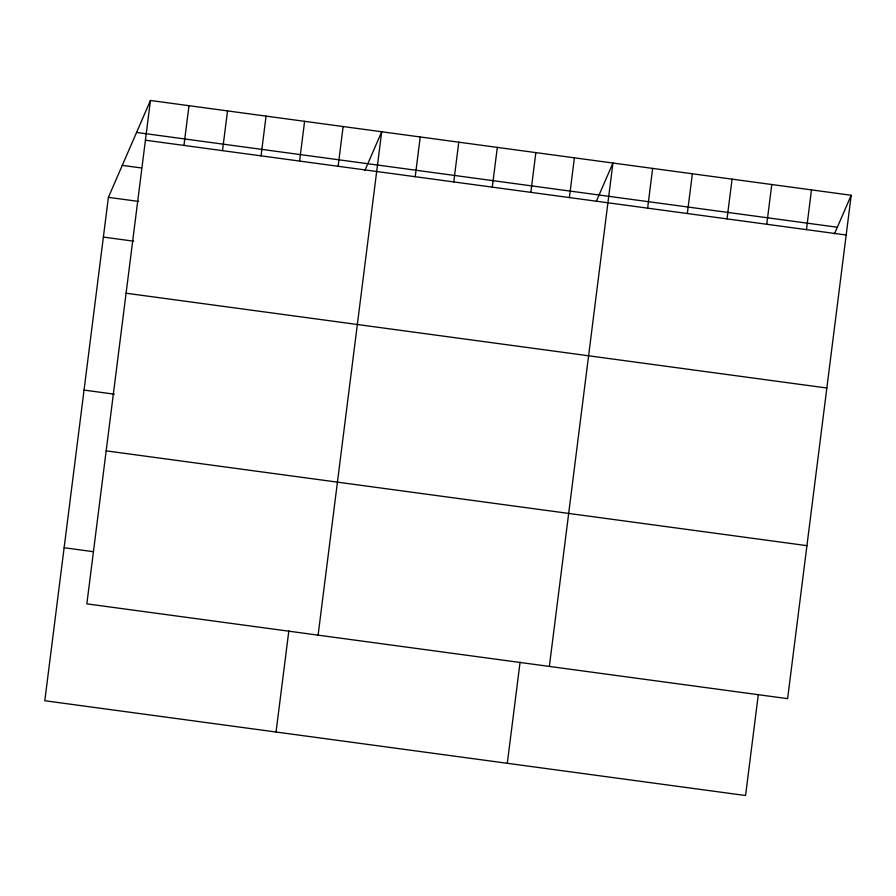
<?xml version="1.0" encoding="UTF-8"?>
<svg xmlns="http://www.w3.org/2000/svg" width="896" height="896" viewBox="0 0 896 896"><rect width="100%" height="100%" fill="white"/><g stroke="black" fill="none" stroke-linecap="round" stroke-linejoin="round"><path stroke-width="1.34" d="M150.438 100.475L86.845 603.859L787.606 698.656L851.2 195.261L150.438 100.475L108.394 197.344L44.8 700.739L745.562 795.525L758.33 694.434M183.96 145.432L188.978 105.683M222.499 150.64L227.528 110.902M261.05 155.859L266.067 116.11M299.589 161.067L304.606 121.33M338.128 166.286L343.146 126.538M276.046 732.021L288.826 630.93M318.102 635.141L381.696 131.757L364.952 170.307M415.218 176.714L420.235 136.965M453.757 181.922L458.774 142.184M492.296 187.141L497.314 147.392M530.835 192.349L535.853 152.611M569.374 197.568L574.403 157.819M507.304 763.302L520.072 662.211M549.349 666.434L612.942 163.038L596.21 201.589M647.629 208.152L652.646 168.403M687.344 213.528L692.362 173.779M727.048 218.893L732.066 179.155M766.763 224.269L771.781 184.52M806.467 229.634L811.485 189.896M834.467 233.822L851.2 195.261M136.562 132.44L837.323 227.237M145.421 140.213L846.182 235.01M122.27 165.379L141.534 167.978M108.394 197.344L138.678 201.443M103.376 237.082L133.661 241.181M126.09 293.216L826.851 388.013M84.045 390.085L114.33 394.184M106.176 450.856L806.938 545.653M64.131 547.725L93.038 551.645"/></g></svg>
